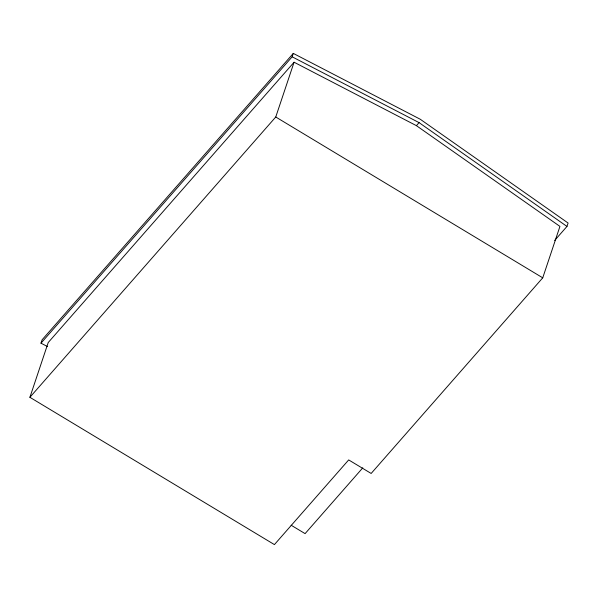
<?xml version="1.0" encoding="UTF-8"?>
<svg xmlns="http://www.w3.org/2000/svg" width="598" height="598" viewBox="0 0 598 598"><rect width="100%" height="100%" fill="white"/><g stroke="black" fill="none" stroke-linecap="round" stroke-linejoin="round"><path stroke-width="0.9" d="M47.578 346.601L40.985 343.177L42.122 339.776L293.289 53.401L420.215 119.226L568.1 223.032L566.964 226.44L554.652 240.478M29.9 397.304L48.229 342.527L294.081 62.222L416.417 125.662L559.945 226.41L542.737 277.831L371.156 473.459L348.686 459.922L274.415 544.599L29.9 397.304L275.753 116.999L294.081 62.222M40.985 343.177L292.153 56.81L293.289 53.401M416.417 125.662L419.071 122.627L566.964 226.44M362.784 467.845L305.092 533.625L291.144 525.223M292.153 56.81L419.071 122.627M275.753 116.999L542.737 277.831"/></g></svg>
